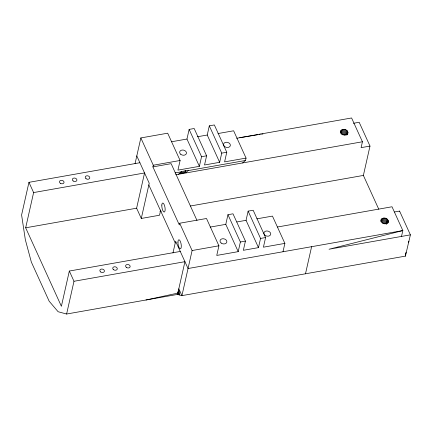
<?xml version="1.0" encoding="UTF-8"?>
<svg xmlns="http://www.w3.org/2000/svg" width="432" height="432" viewBox="0 0 432 432"><rect width="100%" height="100%" fill="white"/><g stroke="black" fill="none" stroke-linecap="round" stroke-linejoin="round"><path stroke-width="0.65" d="M178.07 294.581L178.168 291.632L184.928 261.679L73.985 281.281L66.609 314.026L58.126 311.731L49.151 301.19L31.336 262.057L25.321 239.652L21.6 214.958L28.955 182.331L139.892 162.729M340.605 131.296C340.022 135.329 347.782 136.566 347.927 132.268C347.263 128.477 340.303 128.191 340.324 132.527M388.26 221.719C388.708 218.003 382.234 216.524 380.975 220.012C380.522 223.706 387.007 225.218 388.26 221.719L387.985 222.95M405.556 253.514L405.4 256.122L181.931 295.628L177.471 294.424L66.609 314.026M256.851 218.851L272.452 216.092L284.877 243.389L263.417 247.185L265.594 237.546L253.168 210.249L248.125 211.14L260.55 238.437L258.476 247.622L243.351 250.295L245.419 241.11L232.999 213.813L227.956 214.704L240.381 242.001L238.205 251.64L216.751 255.431L218.921 245.792L206.501 218.495L179.68 223.236L192.1 250.533L181.931 295.628L178.821 288.787L179.701 295.029L178.168 291.632L177.59 294.451L177.649 293.917M177.8 294.505L178.168 291.632L178.616 294.732M406.042 252.196L405.4 256.122L410.4 234.857L399.578 211.081L394.497 211.982M177.59 294.451L177.784 293.35M180.268 251.446L69.325 271.048L61.387 306.283L25.672 227.799L33.61 192.569L28.955 182.331M135.038 163.733L140.854 137.932L167.675 133.191L180.101 160.488L177.93 170.127L199.384 166.336L201.555 156.697L189.135 129.4L194.179 128.509L206.599 155.806L204.53 164.992L219.656 162.319L221.729 153.133L209.304 125.836L214.348 124.945L226.768 152.242L224.597 161.881L246.056 158.09L233.631 130.793L218.025 133.547M160.699 210.011L159.521 215.233L141.286 218.457L136.615 208.197L144.553 172.962L33.61 192.569M141.286 218.457L149.224 183.222L136.798 155.925M179.68 223.236L179.302 224.888L152.906 166.887L153.279 165.229L140.854 137.932M199.384 166.336L186.964 139.039L189.135 129.4M179.231 173.675L181.532 171.515L188.395 170.3L186.1 172.46L179.231 173.675L178.529 174.269M172.973 252.974L175.624 241.229L188.044 268.526L402.84 230.569L392.008 206.771L277.457 227.011M219.656 162.319L207.236 135.022L209.304 125.836M238.205 251.64L225.785 224.343L227.956 214.704M242.579 162.95L245.516 160.472L246.056 158.09M258.476 247.622L246.056 220.325L248.125 211.14M282.992 251.748L284.877 243.389M305.494 273.791L311.607 246.694M340.481 132.473L340.897 130.626M340.724 133.137L341.415 130.059M341.156 133.947L342.128 129.638M341.874 134.309L342.986 129.384M342.679 134.86L343.926 129.319M343.645 134.984L344.893 129.443M344.563 135.297L345.816 129.757M345.519 135.157L346.626 130.232M346.307 135.146L347.279 130.837M347.031 134.611L347.722 131.533M347.377 134.73L347.927 132.268M347.468 134.843L347.884 132.997M236.693 138.256L351.594 117.974L362.426 141.772L361.103 147.652L369.997 146.081L359.165 122.272L353.446 123.282M378.734 209.158L363.382 175.43L369.997 146.081M380.851 221.189L381.267 219.343M381.094 221.854L381.791 218.776M381.672 222.043L382.504 218.349M382.25 223.025L383.362 218.101M383.054 223.576L384.302 218.036M384.021 223.706L385.268 218.165M384.939 224.014L386.186 218.479M385.889 223.873L387.002 218.954M386.348 224.284L387.461 219.359M386.683 223.868L387.655 219.559M387.401 223.328L388.098 220.255M387.887 222.836L388.303 220.99M399.433 211.745L399.578 211.081M401.506 236.439L402.84 230.569L329.044 249.232L410.4 234.857M260.356 134.071L258.979 134.519M408.731 241.342L408.418 242.33L408.947 241.304M146 300.002L177.844 293.101M197.37 136.766L207.236 135.022M171.358 141.793L186.964 139.039M153.279 165.229L180.101 160.488M201.555 156.697L206.599 155.806M221.729 153.133L226.768 152.242M152.906 166.887L171.142 163.663L196.987 220.444M175.138 172.908L181.467 171.79M188.336 170.581L245.516 160.472M180.139 172.703L185.755 171.709L186.1 172.46M175.792 174.749L362.426 141.772M25.672 227.799L136.615 208.197M159.921 211.383L161.244 211.151M190.404 205.999L363.382 175.43M236.849 221.951L246.056 220.325M210.179 227.097L225.785 224.343M192.1 250.533L218.921 245.792M240.381 242.001L245.419 241.11M260.55 238.437L265.594 237.546M239.782 137.7L257.656 134.741M261.635 134.147L262.969 133.99M148.835 184.955L175.23 242.962M69.325 271.048L73.985 281.281M185.096 170.251L185.755 171.709M180.803 154.359A3.461 2.57 12.7 0 0 186.419 153.473A3.461 2.57 12.7 0 0 181.969 150.061A3.461 2.57 12.7 0 0 180.803 154.359M221.179 243.076A3.461 2.57 12.7 0 0 226.795 242.185A3.461 2.57 12.7 0 0 222.345 238.772A3.461 2.57 12.7 0 0 221.179 243.076M264.578 234.878A3.461 2.57 12.7 0 0 270.464 234.927A3.461 2.57 12.7 0 0 266.917 230.969A3.461 2.57 12.7 0 0 264.578 234.878M224.203 146.162A3.461 2.57 12.7 0 0 230.089 146.21A3.461 2.57 12.7 0 0 226.541 142.252A3.461 2.57 12.7 0 0 224.203 146.162M177.946 242.114A4.579 1.501 80 0 0 180.365 248.805A4.579 1.501 80 0 0 180.565 241.947A4.579 1.501 80 0 0 177.946 242.114M161.816 205.049A4.579 1.501 80 0 0 164.09 212.053A4.579 1.501 80 0 0 164.527 205.535A4.579 1.501 80 0 0 161.816 205.049M126.414 267.413A2.306 1.712 12.7 0 0 130.129 266.755A2.306 1.712 12.7 0 0 127.105 264.524A2.306 1.712 12.7 0 0 126.414 267.413M113.54 269.687A2.306 1.712 12.7 0 0 117.256 269.028A2.306 1.712 12.7 0 0 114.232 266.798A2.306 1.712 12.7 0 0 113.54 269.687M100.667 271.96A2.306 1.712 12.7 0 0 104.382 271.307A2.306 1.712 12.7 0 0 101.358 269.077A2.306 1.712 12.7 0 0 100.667 271.96M86.038 178.697A2.306 1.712 12.7 0 0 89.753 178.038A2.306 1.712 12.7 0 0 86.729 175.808A2.306 1.712 12.7 0 0 86.038 178.697M73.165 180.97A2.306 1.712 12.7 0 0 76.88 180.311A2.306 1.712 12.7 0 0 73.856 178.081A2.306 1.712 12.7 0 0 73.165 180.97M60.291 183.244A2.306 1.712 12.7 0 0 64.006 182.59A2.306 1.712 12.7 0 0 60.982 180.355A2.306 1.712 12.7 0 0 60.291 183.244"/></g></svg>
